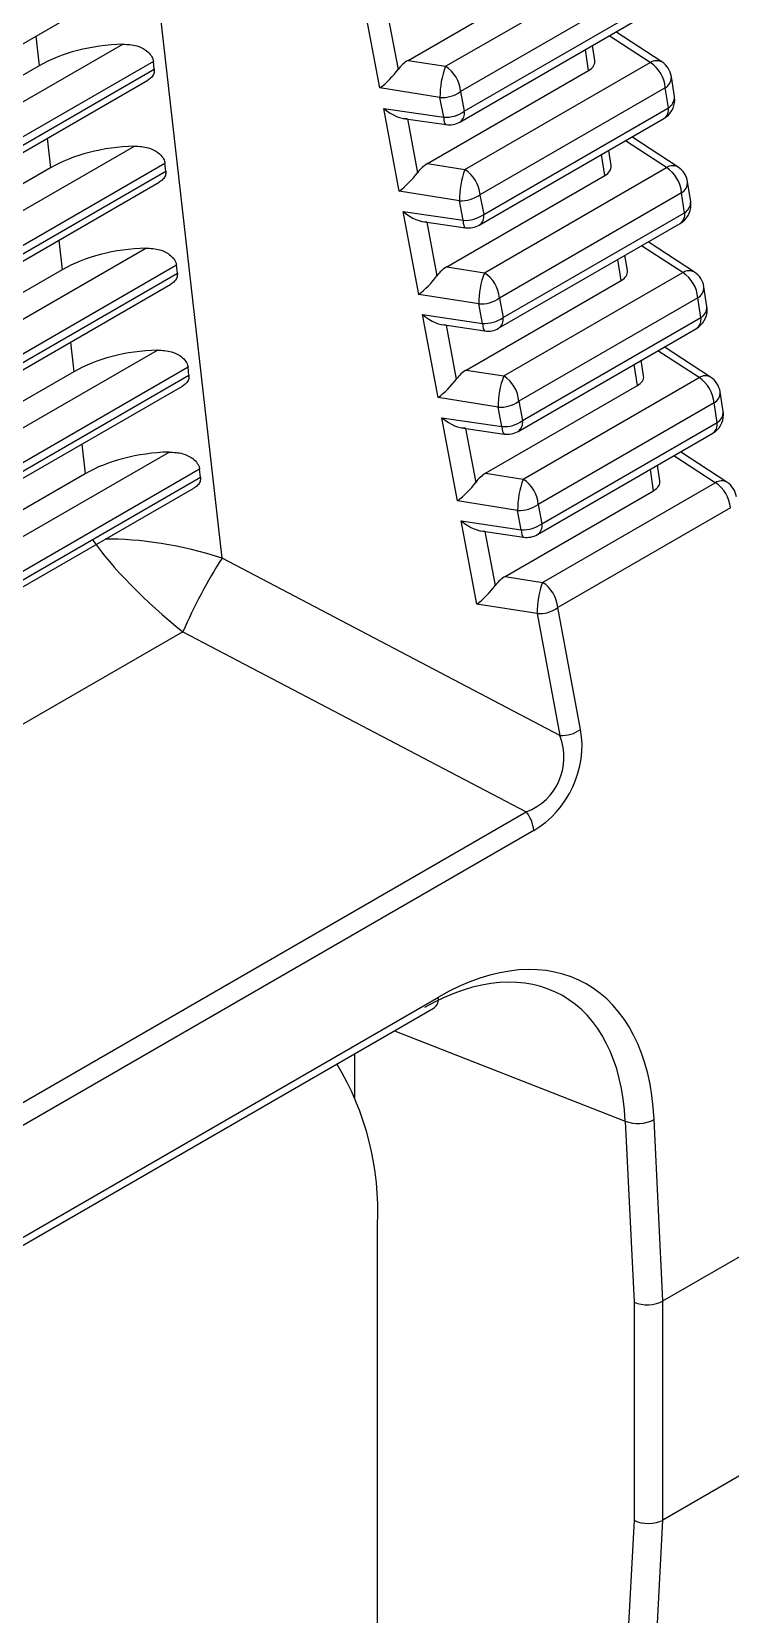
# Model space of a CAD drawing. Extents: x 8 to 113, y 0 to 87.
# Drawn here: x 18.91 to 19.235, y 71.626 to 72.363 of the extents above; entities that cross this region are included whole.
import ezdxf

# ---------------------------------------------------------------- set-up
doc = ezdxf.new("R2010")
doc.units = 0
doc.header["$MEASUREMENT"] = 0
doc.layers.add('OBJECT', color=7, linetype='CONTINUOUS')

msp = doc.modelspace()

# ---------------------------------------------------------------- linework, layer by layer
at = {"layer": 'OBJECT'}
for p, q in [((18.9985, 72.1179), (18.95974, 72.46005)), ((19.1027, 72.34705), (19.19053, 72.39775)), ((19.08519, 72.34982), (19.16177, 72.39403)), ((18.55622, 72.15584), (18.95849, 72.38807)), ((19.19752, 72.38597), (19.1097, 72.33527)), ((19.07206, 72.33695), (19.06481, 72.37549)), ((19.11142, 72.3261), (19.19897, 72.37664)), ((19.07586, 72.37055), (19.08056, 72.34556)), ((19.10936, 72.32108), (19.19691, 72.37162)), ((18.91169, 72.36105), (18.91325, 72.34726)), ((19.1981, 72.3488), (19.17896, 72.36126)), ((19.2035, 72.34905), (19.18202, 72.36303)), ((18.56188, 72.13199), (18.95228, 72.35736)), ((19.16935, 72.34508), (19.16784, 72.35484)), ((19.17226, 72.34972), (19.17117, 72.35676)), ((18.91325, 72.34726), (18.55743, 72.14185)), ((18.55863, 72.10999), (18.96694, 72.3457)), ((18.96653, 72.34933), (18.56168, 72.11562)), ((18.96694, 72.3457), (18.96653, 72.34933)), ((19.08519, 72.34982), (19.1027, 72.34705)), ((19.09424, 72.30172), (19.16935, 72.34508)), ((19.11174, 72.29895), (19.1981, 72.3488)), ((18.55203, 72.1028), (18.96388, 72.34055)), ((19.10009, 72.3325), (19.07206, 72.33695)), ((19.2051, 72.33702), (19.11874, 72.28717)), ((19.20654, 72.32773), (19.2051, 72.33702)), ((19.20936, 72.33291), (19.20792, 72.3422)), ((19.10182, 72.32333), (19.10009, 72.3325)), ((19.1097, 72.33527), (19.11142, 72.3261)), ((19.07385, 72.32744), (19.10182, 72.32333)), ((19.08111, 72.28885), (19.07385, 72.32744)), ((19.08297, 72.32277), (19.10291, 72.31985)), ((19.0849, 72.32249), (19.08961, 72.29746)), ((19.1184, 72.27303), (19.20448, 72.32272)), ((19.12046, 72.27804), (19.20654, 72.32773)), ((18.5565, 72.07826), (18.95766, 72.30985)), ((18.91707, 72.31353), (18.91864, 72.29974)), ((19.17984, 72.30077), (19.17874, 72.30786)), ((19.20568, 72.29985), (19.1865, 72.31234)), ((19.21108, 72.3001), (19.18956, 72.31411)), ((18.97191, 72.30182), (18.55753, 72.0626)), ((18.97232, 72.29819), (18.97191, 72.30182)), ((19.09424, 72.30172), (19.11174, 72.29895)), ((19.12079, 72.25085), (19.20568, 72.29985)), ((19.17693, 72.29614), (19.17541, 72.30594)), ((18.54784, 72.04975), (18.96926, 72.29303)), ((18.91864, 72.29974), (18.55205, 72.08812)), ((18.55692, 72.05837), (18.97232, 72.29819)), ((19.10329, 72.25362), (19.17693, 72.29614)), ((19.21694, 72.28401), (19.2155, 72.29325)), ((19.10914, 72.2844), (19.08111, 72.28885)), ((19.11874, 72.28717), (19.12046, 72.27804)), ((19.21268, 72.28808), (19.12779, 72.23907)), ((19.21411, 72.27883), (19.21268, 72.28808)), ((19.08289, 72.27938), (19.11086, 72.27528)), ((19.09016, 72.24075), (19.08289, 72.27938)), ((19.11086, 72.27528), (19.10914, 72.2844)), ((19.1295, 72.22999), (19.21411, 72.27883)), ((19.09201, 72.27472), (19.11195, 72.27179)), ((19.09394, 72.27444), (19.09866, 72.24936)), ((19.12744, 72.22497), (19.21205, 72.27382)), ((18.92246, 72.26601), (18.92402, 72.25223)), ((19.21326, 72.25091), (19.19404, 72.26342)), ((19.21866, 72.25116), (19.1971, 72.26519)), ((18.55112, 72.02453), (18.96304, 72.26233)), ((19.18451, 72.24719), (19.18299, 72.25704)), ((19.18742, 72.25182), (19.18631, 72.25896)), ((18.92402, 72.25223), (18.54667, 72.03438)), ((18.55302, 72.0055), (18.97771, 72.25067)), ((18.9773, 72.2543), (18.55334, 72.00955)), ((18.97771, 72.25067), (18.9773, 72.2543)), ((19.10329, 72.25362), (19.12079, 72.25085)), ((19.12984, 72.20275), (19.21326, 72.25091)), ((18.55214, 72.00161), (18.97464, 72.24551)), ((19.11233, 72.20552), (19.18451, 72.24719)), ((19.22451, 72.23511), (19.22308, 72.24431)), ((19.11819, 72.23631), (19.09016, 72.24075)), ((19.1199, 72.22722), (19.11819, 72.23631)), ((19.12779, 72.23907), (19.1295, 72.22999)), ((19.22026, 72.23913), (19.13684, 72.19097)), ((19.22169, 72.22993), (19.22026, 72.23913)), ((19.09193, 72.23133), (19.1199, 72.22722)), ((19.09921, 72.19265), (19.09193, 72.23133)), ((19.10105, 72.22666), (19.12099, 72.22374)), ((19.10299, 72.22638), (19.10771, 72.20126)), ((19.13854, 72.18193), (19.22169, 72.22993)), ((19.13648, 72.17692), (19.21963, 72.22491)), ((18.54573, 71.9708), (18.96843, 72.21481)), ((18.92784, 72.2185), (18.9294, 72.20471)), ((19.22084, 72.20196), (19.20158, 72.2145)), ((19.22624, 72.20221), (19.20464, 72.21626)), ((18.9294, 72.20471), (18.54243, 71.98131)), ((18.98268, 72.20678), (18.54915, 71.95651)), ((18.98309, 72.20315), (18.98268, 72.20678)), ((19.11233, 72.20552), (19.12984, 72.20275)), ((19.19209, 72.19824), (19.19056, 72.20813)), ((19.19499, 72.20287), (19.19388, 72.21005)), ((18.54855, 71.94891), (18.98002, 72.198)), ((18.54883, 71.95245), (18.98309, 72.20315)), ((19.12138, 72.15742), (19.19209, 72.19824)), ((19.13889, 72.15465), (19.22084, 72.20196)), ((19.12724, 72.18821), (19.09921, 72.19265)), ((19.13684, 72.19097), (19.13854, 72.18193)), ((19.22784, 72.19018), (19.14589, 72.14287)), ((19.22926, 72.18103), (19.22784, 72.19018)), ((19.23208, 72.1862), (19.23066, 72.19536)), ((19.10097, 72.18327), (19.12894, 72.17917)), ((19.10825, 72.14455), (19.10097, 72.18327)), ((19.12894, 72.17917), (19.12724, 72.18821)), ((19.11009, 72.17861), (19.13003, 72.17568)), ((19.11203, 72.17833), (19.11676, 72.15317)), ((19.14552, 72.12886), (19.2272, 72.17601)), ((19.14758, 72.13388), (19.22926, 72.18103)), ((18.54035, 71.91706), (18.97381, 72.16729)), ((18.93322, 72.17098), (18.93479, 72.15719)), ((19.23381, 72.15326), (19.21218, 72.16734)), ((19.20257, 72.15393), (19.20145, 72.16115)), ((19.22842, 72.15301), (19.20912, 72.16557)), ((18.93479, 72.15719), (18.53823, 71.92826)), ((18.54463, 71.89941), (18.98847, 72.15563)), ((18.98806, 72.15926), (18.54496, 71.90346)), ((18.98847, 72.15563), (18.98806, 72.15926)), ((19.12138, 72.15742), (19.13889, 72.15465)), ((19.14794, 72.10655), (19.22842, 72.15301)), ((19.19967, 72.14929), (19.19813, 72.15923)), ((18.54435, 71.89586), (18.98541, 72.15048)), ((19.13043, 72.10932), (19.19967, 72.14929)), ((19.13629, 72.14011), (19.10825, 72.14455)), ((19.13798, 72.13111), (19.13629, 72.14011)), ((19.14589, 72.14287), (19.14758, 72.13388)), ((19.23542, 72.14123), (19.15494, 72.09477)), ((19.11001, 72.13522), (19.13798, 72.13111)), ((19.1173, 72.09645), (19.11001, 72.13522)), ((19.11913, 72.13055), (19.13907, 72.12763)), ((19.12107, 72.13027), (19.12581, 72.10507)), ((19.15602, 72.03523), (18.9985, 72.1179)), ((19.13043, 72.10932), (19.14794, 72.10655)), ((19.14533, 72.09201), (19.1173, 72.09645)), ((19.16562, 72.038), (19.15494, 72.09477)), ((19.14533, 72.09201), (19.15602, 72.03523)), ((18.98027, 72.08357), (18.52996, 71.82361)), ((18.98027, 72.08357), (19.14025, 71.99961)), ((18.54492, 71.65593), (19.14025, 71.99961)), ((19.14378, 71.99093), (18.54844, 71.64725)), ((18.59735, 71.62348), (19.09939, 71.91331)), ((18.59529, 71.61847), (19.09733, 71.90829)), ((19.07883, 71.89761), (19.18643, 71.85549)), ((19.06039, 71.86637), (19.06039, 71.88697)), ((19.18643, 71.85549), (19.19053, 71.77113)), ((19.20403, 71.77169), (19.19992, 71.85626)), ((19.20403, 71.77169), (19.28533, 71.81862)), ((19.07104, 71.57983), (19.07104, 71.80717)), ((19.19053, 71.77113), (19.19053, 71.6695)), ((19.20403, 71.77169), (19.20403, 71.77169)), ((19.20403, 71.66962), (19.20403, 71.77169)), ((19.28501, 71.71637), (19.20403, 71.66962)), ((19.19053, 71.6695), (19.18426, 71.54987)), ((19.19692, 71.534), (19.20403, 71.66962)), ((19.20403, 71.66962), (19.20403, 71.66962))]:
    msp.add_line(p, q, dxfattribs=at)
at = {"layer": 'OBJECT', "flags": 128}
for points in [[(19.10182, 72.32333), (19.10192, 72.32207), (19.10211, 72.32106), (19.10237, 72.32034), (19.1027, 72.31993), (19.10291, 72.31985)], [(19.11086, 72.27528), (19.11096, 72.27401), (19.11115, 72.273), (19.11141, 72.27229), (19.11174, 72.27188), (19.11195, 72.27179)], [(19.1199, 72.22722), (19.12, 72.22596), (19.12019, 72.22495), (19.12045, 72.22423), (19.12078, 72.22382), (19.12099, 72.22374)], [(19.12894, 72.17917), (19.12904, 72.1779), (19.12923, 72.17689), (19.12949, 72.17618), (19.12982, 72.17577), (19.13003, 72.17568)], [(19.13798, 72.13111), (19.13808, 72.12985), (19.13827, 72.12884), (19.13853, 72.12812), (19.13886, 72.12771), (19.13907, 72.12763)]]:
    msp.add_lwpolyline(points, dxfattribs=at)
at = {"layer": 'OBJECT'}
for centre, radius, start, end in [((19.13948, 72.33295), 0.03939, 159.03892, 180.65321), ((19.09424, 72.33405), 0.0155, 4.50632, 56.94991), ((19.20102, 72.34431), 0.00535, 62.38335, 122.95578), ((19.18965, 72.33581), 0.0155, 4.50702, 56.94976), ((19.19804, 72.34067), 0.01, 8.80187, 56.93993), ((19.20225, 72.34194), 0.00568, 300.14538, 2.67223), ((19.10101, 72.34736), 0.01488, 266.44532, 305.68693), ((19.19948, 72.33138), 0.01, 299.99731, 0), ((19.20369, 72.33265), 0.00568, 300.14589, 2.67185), ((19.19948, 72.33138), 0.01, 0, 8.80187), ((19.10274, 72.33818), 0.01488, 266.44525, 305.68618), ((19.10649, 72.32519), 0.00502, 304.93995, 10.36114), ((19.20144, 72.3269), 0.00517, 305.9995, 9.30159), ((19.10436, 72.32974), 0.01, 261.64883, 299.99731), ((19.2086, 72.29536), 0.00535, 62.38284, 122.9575), ((19.19723, 72.28686), 0.0155, 4.50628, 56.94998), ((19.20562, 72.29172), 0.01, 8.80187, 56.93993), ((19.14854, 72.28485), 0.0394, 159.04125, 180.65088), ((19.10329, 72.28595), 0.0155, 4.50702, 56.94976), ((19.20983, 72.29299), 0.00568, 300.14081, 2.67679), ((19.11006, 72.29926), 0.01488, 266.44405, 305.68737), ((19.11178, 72.29013), 0.01488, 266.44527, 305.68599), ((19.11553, 72.27714), 0.00502, 304.94017, 10.36092), ((19.20705, 72.28248), 0.01, 299.99731, 0), ((19.20902, 72.278), 0.00517, 305.99951, 9.30158), ((19.21126, 72.28374), 0.00568, 300.14559, 2.67208), ((19.20705, 72.28248), 0.01, 0, 8.80187), ((19.1134, 72.28169), 0.01, 261.64883, 299.99731), ((19.15758, 72.23675), 0.0394, 159.03972, 180.65241), ((19.11234, 72.23785), 0.0155, 4.50628, 56.94998), ((19.21617, 72.24641), 0.00535, 62.3837, 122.95543), ((19.20481, 72.23791), 0.0155, 4.50623, 56.95053), ((19.2132, 72.24278), 0.01, 8.80187, 56.93993), ((19.21741, 72.24404), 0.00568, 300.14308, 2.67456), ((19.11911, 72.25116), 0.01488, 266.44533, 305.687), ((19.21463, 72.23358), 0.01, 299.99731, 0), ((19.21883, 72.23484), 0.00568, 300.14551, 2.67213), ((19.21463, 72.23358), 0.01, 0, 8.80187), ((19.12082, 72.24207), 0.01488, 266.44542, 305.68592), ((19.12457, 72.22908), 0.00502, 304.94014, 10.36095), ((19.21659, 72.22909), 0.00517, 305.99975, 9.30134), ((19.12244, 72.23363), 0.01, 261.64883, 299.99731), ((19.16663, 72.18865), 0.0394, 159.04063, 180.65237), ((19.12139, 72.18975), 0.0155, 4.50623, 56.95053), ((19.22375, 72.19747), 0.00535, 62.38421, 122.95652), ((19.21239, 72.18896), 0.0155, 4.50737, 56.94938), ((19.22078, 72.19383), 0.01, 8.80187, 56.93993), ((19.12816, 72.20306), 0.01488, 266.4455, 305.68687), ((19.22499, 72.19509), 0.00568, 300.14552, 2.67213), ((19.12986, 72.19402), 0.01488, 266.44527, 305.686), ((19.13361, 72.18103), 0.00502, 304.94038, 10.36072), ((19.2222, 72.18467), 0.01, 299.99731, 0), ((19.22641, 72.18594), 0.00568, 300.14551, 2.67213), ((19.2222, 72.18467), 0.01, 0, 8.80187), ((19.13148, 72.18558), 0.01, 261.64883, 299.99731), ((19.22416, 72.18019), 0.00517, 305.99955, 9.30154), ((19.17568, 72.14056), 0.0394, 159.0405, 180.65163), ((19.13044, 72.14165), 0.0155, 4.50737, 56.94938), ((19.23133, 72.14852), 0.00535, 62.38438, 122.95495), ((19.21997, 72.14002), 0.0155, 4.50625, 56.9505), ((19.22836, 72.14488), 0.01, 8.80187, 56.93993), ((19.13721, 72.15496), 0.01488, 266.44537, 305.68599), ((19.1389, 72.14596), 0.01488, 266.44535, 305.68601), ((19.14265, 72.13297), 0.00502, 304.94015, 10.36094), ((19.14052, 72.13752), 0.01, 261.64883, 299.99731), ((19.21593, 71.98039), 0.25726, 147.69008, 156.35492), ((19.18473, 72.09246), 0.0394, 159.04049, 180.65269), ((19.13949, 72.09356), 0.0155, 4.50625, 56.9505), ((19.14626, 72.10686), 0.01488, 266.44536, 305.68693), ((19.15694, 72.05009), 0.01488, 266.44458, 305.68677), ((19.1282, 71.98966), 0.01563, 4.67964, 39.54986), ((19.0944, 71.91243), 0.00506, 305.29099, 10.01261), ((18.93674, 71.81312), 0.13443, 357.46501, 30.90972), ((19.19233, 71.87067), 0.01628, 248.78299, 297.8062)]:
    msp.add_arc(centre, radius, start, end, dxfattribs=at)
for centre, major_axis, ratio, start_param, end_param in [((18.89207, 70.63267), (1.03077, 2.00185), 0.606843, 0.574391, 0.937899), ((18.89913, 70.62902), (1.02574, 1.9932), 0.60697, 0.574247, 0.937755), ((18.9016, 70.57357), (0.99276, 1.93123), 0.606953, 0.600984, 0.910013), ((18.95573, 72.32237), (0.06026, -0.00006), 0.581691, 1.628662, 2.353592), ((19.0746, 72.34336), (0.00839, 0.00863), 0.259031, 4.154567, 5.208979), ((19.08582, 72.34158), (0.00622, 0.00869), 0.616507, 0.936244, 1.553976), ((19.16222, 72.34922), (0.01008, -0.00003), 0.578066, 5.500531, 6.374197), ((19.07639, 72.33385), (0.01054, -0.01013), 0.443807, 4.891715, 5.946127), ((18.96111, 72.27485), (0.06026, -0.00006), 0.581691, 1.628662, 2.353592), ((19.09486, 72.29348), (0.00622, 0.00869), 0.616507, 0.936244, 1.553976), ((19.16979, 72.30027), (0.01008, -0.00003), 0.578066, 5.500531, 6.374197), ((19.08365, 72.29526), (0.00839, 0.00863), 0.259031, 4.154567, 5.208979), ((19.08543, 72.28579), (0.01054, -0.01013), 0.443807, 4.891715, 5.946127), ((18.96649, 72.22733), (0.06026, -0.00006), 0.581691, 1.628662, 2.353592), ((19.0927, 72.24716), (0.00839, 0.00863), 0.259031, 4.154567, 5.208979), ((19.10391, 72.24538), (0.00622, 0.00869), 0.616507, 0.936244, 1.553976), ((19.17737, 72.25132), (0.01008, -0.00003), 0.578066, 5.500531, 6.374197), ((19.09447, 72.23774), (0.01054, -0.01013), 0.443807, 4.891715, 5.946127), ((18.97187, 72.17981), (0.06026, -0.00006), 0.581691, 1.628662, 2.353592), ((19.11296, 72.19728), (0.00622, 0.00869), 0.616507, 0.936244, 1.553976), ((19.10175, 72.19906), (0.00839, 0.00863), 0.259031, 4.154567, 5.208979), ((19.18495, 72.20237), (0.01008, -0.00003), 0.578066, 5.500531, 6.374197), ((19.10351, 72.18968), (0.01054, -0.01013), 0.443807, 4.891715, 5.946127), ((18.97726, 72.1323), (0.06026, -0.00006), 0.581691, 1.628662, 2.353592), ((19.1108, 72.15096), (0.00839, 0.00863), 0.259031, 4.154567, 5.208979), ((19.12201, 72.14919), (0.00622, 0.00869), 0.616507, 0.936244, 1.553976), ((19.19253, 72.15343), (0.01008, -0.00003), 0.578066, 5.500531, 6.374197), ((19.11255, 72.14163), (0.01054, -0.01013), 0.443807, 4.891715, 5.946127), ((18.98072, 72.10176), (0.04783, -0.04146), 0.225659, 3.849173, 4.89637), ((18.98072, 72.10176), (0.06168, -0.01513), 0.320651, 1.357691, 2.282996), ((19.13106, 72.10109), (0.00622, 0.00869), 0.616507, 0.936244, 1.553976), ((19.11985, 72.10286), (0.00839, 0.00863), 0.259031, 4.154567, 5.208979), ((19.12455, 72.02851), (0.02983, -0.01688), 0.875287, 5.663583, 7.075109), ((19.13161, 72.02486), (0.01775, 0.03585), 0.831447, 4.037198, 5.448723), ((19.10414, 71.80009), (0.06254, 0.12019), 0.605304, 5.479606, 7.042806), ((19.09708, 71.80373), (0.05895, 0.11083), 0.607467, 5.485361, 7.048561), ((19.19696, 71.77555), (0.01, 0.00024), 0.563161, 4.000594, 5.484124), ((19.19696, 71.67392), (0.01, -0.00026), 0.591308, 4.029737, 5.513267)]:
    msp.add_ellipse(centre, major_axis=major_axis, ratio=ratio, start_param=start_param, end_param=end_param, dxfattribs=at)
for points, knots in [([(19.05311, 72.50119), (19.04841, 72.49934), (19.02492, 72.49011), (18.94636, 72.45678), (18.86739, 72.41644), (18.78876, 72.37058), (18.71018, 72.32288), (18.63724, 72.26951), (18.5829, 72.22974)], [0, 0, 0, 0, 0.029968, 0.149857, 0.5, 0.529967, 0.649857, 1, 1, 1, 1]), ([(18.95228, 72.35736), (18.95448, 72.35726), (18.95817, 72.35708), (18.96255, 72.35506), (18.96511, 72.3528), (18.96627, 72.35081), (18.96647, 72.34968), (18.96653, 72.34933)], [0, 0, 0, 0, 0.345935, 0.577479, 0.767318, 0.928004, 1, 1, 1, 1]), ([(18.96694, 72.3457), (18.96693, 72.34501), (18.96691, 72.34363), (18.96577, 72.34183), (18.96449, 72.34098), (18.96387, 72.34056)], [0, 0, 0, 0, 0.33826, 0.676495, 1, 1, 1, 1]), ([(18.95766, 72.30985), (18.95987, 72.30974), (18.96355, 72.30957), (18.96793, 72.30754), (18.9705, 72.30528), (18.97165, 72.30329), (18.97185, 72.30216), (18.97191, 72.30182)], [0, 0, 0, 0, 0.345935, 0.577479, 0.767317, 0.928004, 1, 1, 1, 1]), ([(18.97232, 72.29819), (18.97231, 72.2975), (18.97229, 72.29612), (18.97115, 72.29431), (18.96987, 72.29346), (18.96925, 72.29305)], [0, 0, 0, 0, 0.33826, 0.676494, 1, 1, 1, 1]), ([(18.96304, 72.26233), (18.96525, 72.26222), (18.96894, 72.26205), (18.97331, 72.26002), (18.97588, 72.25777), (18.97703, 72.25577), (18.97723, 72.25465), (18.9773, 72.2543)], [0, 0, 0, 0, 0.345935, 0.577479, 0.767317, 0.928004, 1, 1, 1, 1]), ([(18.97771, 72.25067), (18.9777, 72.24998), (18.97767, 72.2486), (18.97654, 72.2468), (18.97526, 72.24594), (18.97463, 72.24553)], [0, 0, 0, 0, 0.3382598, 0.6764946, 1, 1, 1, 1]), ([(18.96843, 72.21481), (18.97063, 72.2147), (18.97432, 72.21453), (18.9787, 72.2125), (18.98126, 72.21025), (18.98242, 72.20825), (18.98262, 72.20713), (18.98268, 72.20678)], [0, 0, 0, 0, 0.3459348, 0.577478, 0.7673169, 0.9280042, 1, 1, 1, 1]), ([(18.98309, 72.20315), (18.98308, 72.20246), (18.98306, 72.20108), (18.98192, 72.19928), (18.98064, 72.19843), (18.98002, 72.19801)], [0, 0, 0, 0, 0.33826, 0.676494, 1, 1, 1, 1]), ([(18.97381, 72.16729), (18.97602, 72.16719), (18.9797, 72.16701), (18.98408, 72.16499), (18.98664, 72.16273), (18.9878, 72.16073), (18.988, 72.15961), (18.98806, 72.15926)], [0, 0, 0, 0, 0.345935, 0.577478, 0.767317, 0.928004, 1, 1, 1, 1]), ([(18.98847, 72.15563), (18.98846, 72.15494), (18.98844, 72.15356), (18.9873, 72.15176), (18.98602, 72.15091), (18.9854, 72.15049)], [0, 0, 0, 0, 0.33826, 0.676494, 1, 1, 1, 1])]:
    msp.add_open_spline(points, degree=3, knots=knots, dxfattribs=at)

doc.saveas('drawing.dxf')
